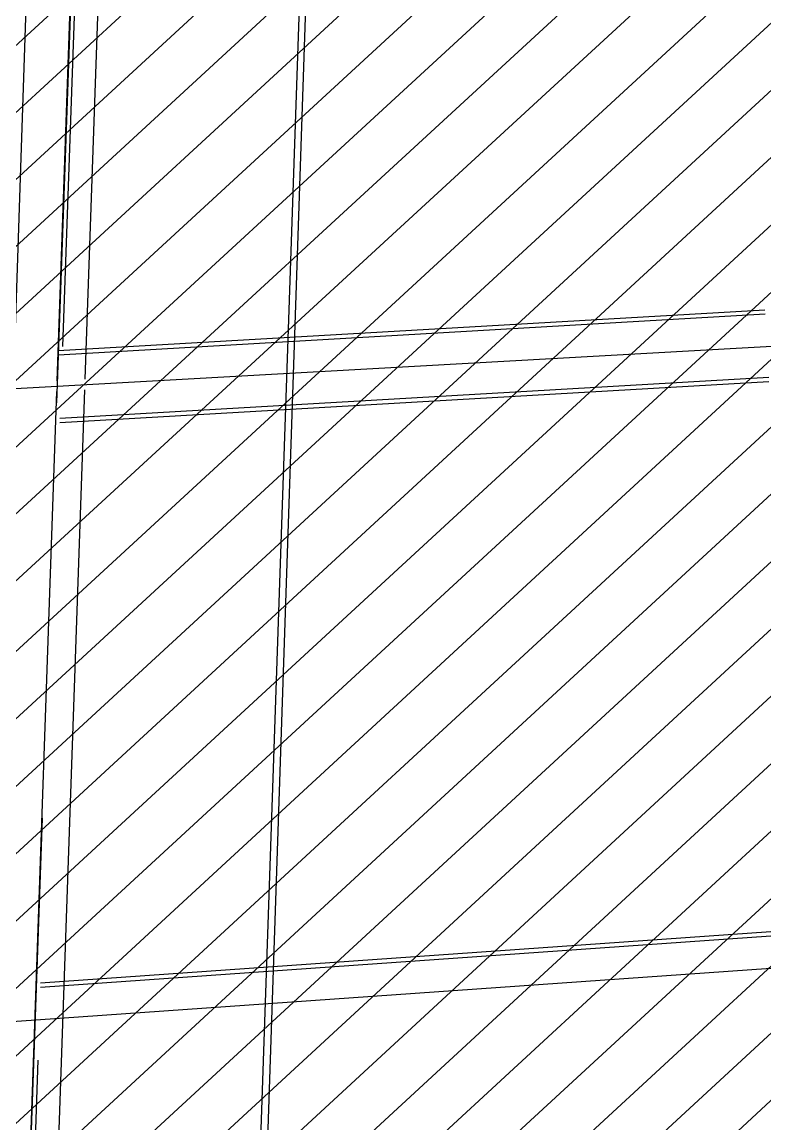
# Model space of a CAD drawing. Extents: x -678889171 to 586587, y -792238163 to 335485.
# Drawn here: x -678794343 to -678783712, y -792092009 to -792076252 of the extents above; entities that cross this region are included whole.
import ezdxf
from ezdxf.enums import TextEntityAlignment as Align

# ---------------------------------------------------------------- set-up
doc = ezdxf.new("R2010")
doc.units = 0
doc.header["$MEASUREMENT"] = 0
for name, color, linetype in [('A-FLOR-PATT', 252, 'Continuous'), ('A-SITE-PATT', 252, 'Continuous'), ('A-WALL', 252, 'Continuous')]:
    doc.layers.add(name, color=color, linetype=linetype)
doc.layers.add('BASEMENT3 LAYOUT$0$HATCH7', color=252, linetype='Continuous', lineweight=15)
doc.styles.add('Ground floor Towers$0$$Bas01-Rname$0$EN-SC', font='swissc.ttf')
doc.styles.add('Ground floor Towers$0$$Bas01-Rname$0$EN-SCL', font='swisscl.ttf')
doc.styles.add('Ground floor Towers$0$04-Ground Floor$0$V2-lower ground$0$LEVEL  FOR LICENSE LOWER GR$0$$LG- LEVEL$0$AR-SR', font='sarb.shx')

# ---------------------------------------------------------------- blocks, each defined once
blk = doc.blocks.new('A$C61C61320')
at = {"layer": 'BASEMENT3 LAYOUT$0$HATCH7'}
h = blk.add_hatch(dxfattribs=at)
h.set_pattern_fill('JIS_WOOD', color=256, scale=1000, style=0)
h.set_pattern_definition([(45, (-95575.72641586163, -175160.5677797335), (-499.9999991609842, 499.9999991609843), [])])
edge = h.paths.add_edge_path()
edge.add_line((-93671.42387769371, -154054.9431899884), (-93352.28011348587, -174711.9075518902))
edge.add_line((-93352.28011348587, -174711.9075518902), (-49398.28305342048, -174321.9428492732))
edge.add_arc((-49194.7644366367, -173977.2776182104), 400.2673467584944, 239.4389137010584, 436.7722825904112)
edge.add_line((-49103.17453308101, -173587.6300358392), (-49353.17453308101, -169321.0603725039))
edge.add_arc((765187.6152318742, -69570.4512780355), 820625.9088071947, 178.5717505264322, 186.9818142228341, ccw=False)
edge.add_line((-55183.34322072996, -49116.28952082794), (-86992.42594180122, -47875.38068783496))
edge.add_line((-86992.42594180116, -47875.38068783496), (-86999.8191618316, -136404.81269691))
edge.add_line((-86999.81916183163, -136404.81269691), (-87007.19406194473, -152784.6622732603))
edge.add_line((-87007.19406194473, -152784.6622732603), (-93671.42387769371, -154054.9431899884))
blk = doc.blocks.new('GR')
at = {"layer": 'A-FLOR-PATT'}
for p, q in [((5518.166476646962, 84174.95330901134), (4285.73937771246, 256354.3693902435)), ((9437.223438388435, 80139.55793711904), (8303.774919828837, 253838.3082441636)), ((9546.729276875696, 80198.828844029), (8303.855086190513, 253837.7829043713)), ((5420.802595191664, 210516.5467058235), (6007.774562881619, 102748.400200604)), ((5478.214131996414, 201931.1180669083), (6062.894859292079, 103558.7548676541)), ((6005.893096489992, 103064.9266548587), (5899.410593793174, 120978.894807089)), ((6405.670496190985, 103103.5643847567), (6299.255931877036, 121006.1029969589)), ((-9155, 101525), (38185, 106100)), ((16084.04526692559, 104486.7179863365), (6003.28708034326, 103492.5854844497)), ((16089.93371311869, 104427.0076337882), (6009.175526536361, 103432.8751319016)), ((16176.98143633548, 103523.9085818078), (6063.560772286408, 102526.5550096561)), ((16182.86988252858, 103464.1982292595), (6069.449218479509, 102466.8446571079)), ((6121.722277038934, 83578.53030896597), (6006.788352434203, 102914.3142437445)), ((6524.092810636328, 83180.91497514155), (6406.565752135211, 102952.9519736425)), ((-9165, 92230), (39070, 97590)), ((6043.085764463118, 96807.85856600056), (6090.394006825984, 88977.59899521162)), ((6117.088402604131, 94452.31827396512), (17393.4722225088, 95705.55129904588)), ((6117.447007807728, 94391.98871714805), (16999.96197146238, 95601.44800535645)), ((6123.662831000489, 93346.27645513226), (6149.274061041215, 89037.59899521162))]:
    blk.add_line(p, q, dxfattribs=at)
blk.add_arc((632160.654919429, 163506.251165366), 618245.8226879981, 171.0764646735087, 189.9103746877842, dxfattribs=at)
at = {"layer": 'A-FLOR-PATT', "style": 'Ground floor Towers$0$04-Ground Floor$0$V2-lower ground$0$LEVEL  FOR LICENSE LOWER GR$0$$LG- LEVEL$0$AR-SR', "flags": 12}
for tag, p in [('L', (30296.07288644527, 72859.53473235783)), ('P', (30237.50458115668, 72203.99769414036))]:
    blk.add_attdef(tag, text='', height=500, dxfattribs=at).set_placement(p, align=Align.RIGHT)
at = {"layer": 'A-FLOR-PATT'}
for tag, p, height, style in [('N', (85492.25876324323, 56633.4995742733), 250, 'Ground floor Towers$0$$Bas01-Rname$0$EN-SC'), ('N', (89389.48149106537, 56633.4995742733), 250, 'Ground floor Towers$0$$Bas01-Rname$0$EN-SC'), ('N', (94597.61363499537, 56633.4995742733), 250, 'Ground floor Towers$0$$Bas01-Rname$0$EN-SC'), ('AN', (85922.66280553787, 56313.08159666645), 200, 'Ground floor Towers$0$$Bas01-Rname$0$EN-SCL'), ('AN', (89819.88553336001, 56313.08159666645), 200, 'Ground floor Towers$0$$Bas01-Rname$0$EN-SCL'), ('AN', (95028.01767729002, 56313.08159666645), 200, 'Ground floor Towers$0$$Bas01-Rname$0$EN-SCL'), ('SN', (85299.47460008037, 56025.08594095582), 200, 'Ground floor Towers$0$$Bas01-Rname$0$EN-SCL'), ('F', (85927.04975899268, 56008.67972904726), 200, 'Ground floor Towers$0$$Bas01-Rname$0$EN-SCL'), ('SN', (89196.69732790251, 56025.08594095582), 200, 'Ground floor Towers$0$$Bas01-Rname$0$EN-SCL'), ('F', (89824.27248681482, 56008.67972904726), 200, 'Ground floor Towers$0$$Bas01-Rname$0$EN-SCL'), ('SN', (94404.82947183252, 56025.08594095582), 200, 'Ground floor Towers$0$$Bas01-Rname$0$EN-SCL'), ('F', (95032.40463074483, 56008.67972904726), 200, 'Ground floor Towers$0$$Bas01-Rname$0$EN-SCL')]:
    blk.add_attdef(tag, p, '', height=height, dxfattribs=dict(at, style=style))
at = {"layer": 'A-FLOR-PATT', "style": 'Ground floor Towers$0$$Bas01-Rname$0$EN-SCL', "width": 0.8}
for p in [(85305.16036184286, 56295.1433535593), (89202.383089665, 56295.1433535593), (94410.51523359501, 56295.1433535593)]:
    blk.add_attdef('FN', p, '', height=250, dxfattribs=at)

msp = doc.modelspace()

# ---------------------------------------------------------------- block references
at = {"layer": 'A-SITE-PATT', "rotation": 357.6731745000001}
msp.add_blockref('A$C61C61320', (-678706236.4347705, -791940527.995869, -212772), dxfattribs=at)

# ---------------------------------------------------------------- next in the draw order: block references
at = {"layer": 'A-WALL', "rotation": 357.6731745000001}
msp.add_blockref('GR', (-678804025.0995113, -792184118.4910543, -212772), dxfattribs=at)

doc.saveas('drawing.dxf')
